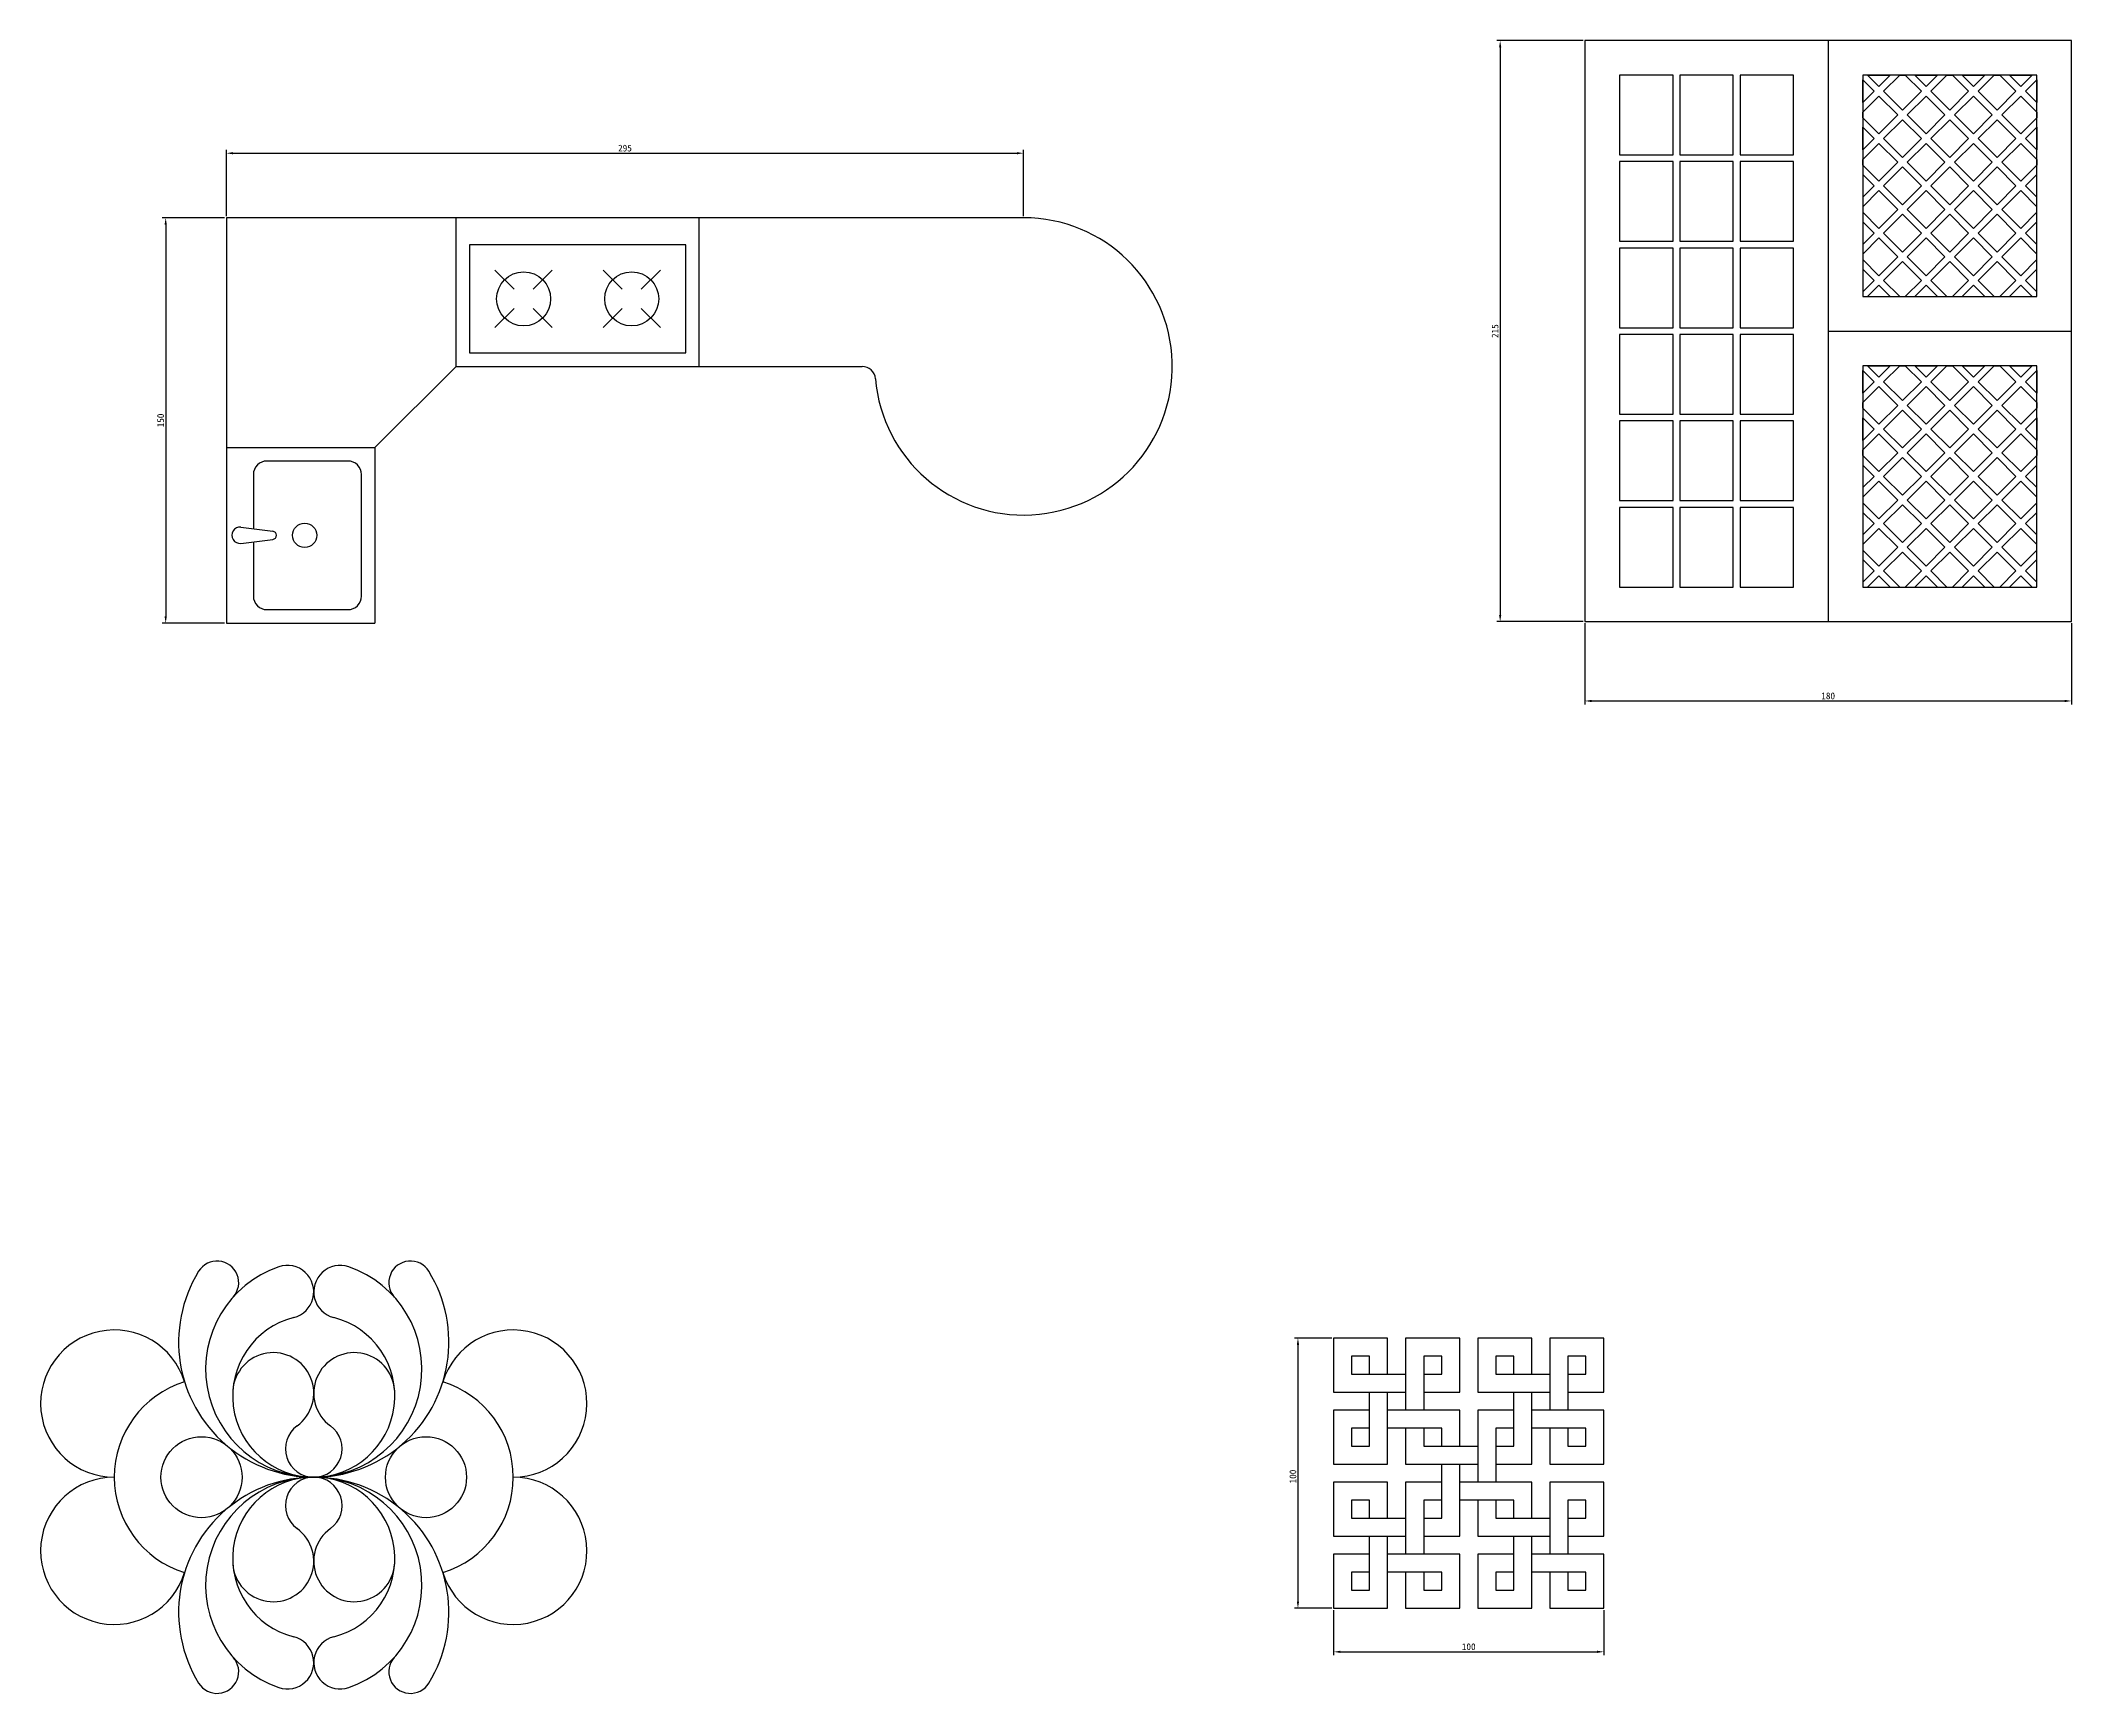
# Model space of a CAD drawing. Header units: millimetres. Extents: x 244 to 4336, y 1055 to 3448.
# Drawn here: x 3585 to 4336, y 2344 to 2956 of the extents above; entities that cross this region are included whole.
import ezdxf

# ---------------------------------------------------------------- set-up
doc = ezdxf.new("R2010")
doc.units = ezdxf.units.MM
doc.header["$LTSCALE"] = 0.5
doc.layers.add('DIM', color=1, linetype='Continuous')
doc.layers.add('STR', color=4, linetype='Continuous')
doc.dimstyles.new('ISO-25', dxfattribs={"dimtxt": 2.5, "dimasz": 2.5, "dimexe": 1.25, "dimexo": 0.625, "dimtad": 1, "dimtxsty": 'Standard', "dimcen": 2.5, "dimadec": 0, "dimazin": 0, "dimtfac": 1, "dimtmove": 0, "dimatfit": 3, "dimfxl": 1, "dimarcsym": 0})

# ---------------------------------------------------------------- blocks, each defined once
blk = doc.blocks.new('*D26')
at = {"layer": 'Defpoints', "color": 0, "transparency": 16777216}
for p in [(4156.03, 2740.5), (4336.03, 2740.5), (4336.03, 2711.14)]:
    blk.add_point(p, dxfattribs=at)
at = {"layer": 'DIM', "color": 0, "lineweight": -2, "transparency": 16777216}
for p, q in [((4156.03, 2739.88), (4156.03, 2709.89)), ((4336.03, 2739.88), (4336.03, 2709.89)), ((4158.53, 2711.14), (4333.53, 2711.14))]:
    blk.add_line(p, q, dxfattribs=at)
at = {"layer": 'DIM', "color": 0, "transparency": 16777216}
for points in [[(4158.53, 2711.56), (4158.53, 2710.72), (4156.03, 2711.14)], [(4333.53, 2711.56), (4333.53, 2710.72), (4336.03, 2711.14)]]:
    blk.add_solid(points, dxfattribs=at)
at = {"layer": 'DIM', "color": 0, "transparency": 16777216, "insert": (4246.03, 2713.01), "char_height": 2.5, "attachment_point": 5}
blk.add_mtext('180', dxfattribs=at)
blk = doc.blocks.new('*D27')
at = {"layer": 'Defpoints', "color": 0, "transparency": 16777216}
for p in [(4156.03, 2955.5), (4124.67, 2740.5), (4156.03, 2740.5)]:
    blk.add_point(p, dxfattribs=at)
at = {"layer": 'DIM', "color": 0, "lineweight": -2, "transparency": 16777216}
for p, q in [((4155.4, 2955.5), (4123.42, 2955.5)), ((4124.67, 2953), (4124.67, 2743)), ((4155.4, 2740.5), (4123.42, 2740.5))]:
    blk.add_line(p, q, dxfattribs=at)
at = {"layer": 'DIM', "color": 0, "transparency": 16777216}
for points in [[(4124.25, 2953), (4125.08, 2953), (4124.67, 2955.5)], [(4124.25, 2743), (4125.08, 2743), (4124.67, 2740.5)]]:
    blk.add_solid(points, dxfattribs=at)
at = {"layer": 'DIM', "color": 0, "transparency": 16777216, "insert": (4122.79, 2848), "char_height": 2.5, "attachment_point": 5, "rotation": 90}
blk.add_mtext('215', dxfattribs=at)
blk = doc.blocks.new('*D30')
at = {"layer": 'Defpoints', "color": 0, "transparency": 16777216}
for p in [(4063.03, 2475.37), (4049.84, 2375.37), (4063.03, 2375.37)]:
    blk.add_point(p, dxfattribs=at)
at = {"layer": 'DIM', "color": 0, "lineweight": -2, "transparency": 16777216}
for p, q in [((4062.4, 2475.37), (4048.59, 2475.37)), ((4049.84, 2472.87), (4049.84, 2377.87)), ((4062.4, 2375.37), (4048.59, 2375.37))]:
    blk.add_line(p, q, dxfattribs=at)
at = {"layer": 'DIM', "color": 0, "transparency": 16777216}
for points in [[(4049.43, 2472.87), (4050.26, 2472.87), (4049.84, 2475.37)], [(4049.43, 2377.87), (4050.26, 2377.87), (4049.84, 2375.37)]]:
    blk.add_solid(points, dxfattribs=at)
at = {"layer": 'DIM', "color": 0, "transparency": 16777216, "insert": (4047.97, 2424.14), "char_height": 2.5, "attachment_point": 5, "rotation": 90}
blk.add_mtext('100', dxfattribs=at)
blk = doc.blocks.new('*D40')
at = {"layer": 'Defpoints', "color": 0, "transparency": 16777216}
for p in [(4063.03, 2375.37), (4163.03, 2375.37), (4163.03, 2359.27)]:
    blk.add_point(p, dxfattribs=at)
at = {"layer": 'DIM', "color": 0, "lineweight": -2, "transparency": 16777216}
for p, q in [((4063.03, 2374.75), (4063.03, 2358.02)), ((4163.03, 2374.75), (4163.03, 2358.02)), ((4065.53, 2359.27), (4160.53, 2359.27))]:
    blk.add_line(p, q, dxfattribs=at)
at = {"layer": 'DIM', "color": 0, "transparency": 16777216}
for points in [[(4065.53, 2359.69), (4065.53, 2358.86), (4063.03, 2359.27)], [(4160.53, 2359.69), (4160.53, 2358.86), (4163.03, 2359.27)]]:
    blk.add_solid(points, dxfattribs=at)
at = {"layer": 'DIM', "color": 0, "transparency": 16777216, "insert": (4113.03, 2361.15), "char_height": 2.5, "attachment_point": 5}
blk.add_mtext('100', dxfattribs=at)
blk = doc.blocks.new('*U49')
blk.add_line((-3.54, -3.54), (3.54, 3.54))
blk = doc.blocks.new('*U50')
at = {"layer": 'STR', "color": 0, "linetype": 'ByBlock', "lineweight": -2, "transparency": 16777216}
for p, rotation in [((4250.16, -105.69), 89.99999999999999), ((4250.16, -119.83), 180), ((4264.3, -119.83), 270)]:
    blk.add_blockref('*U49', p, dxfattribs=dict(at, rotation=rotation))
blk.add_blockref('*U49', (4264.3, -105.69), dxfattribs=at)
blk = doc.blocks.new('*U51')
blk.add_line((-3.54, -3.54), (3.54, 3.54))
blk = doc.blocks.new('*U52')
at = {"layer": 'STR', "color": 0, "linetype": 'ByBlock', "lineweight": -2, "transparency": 16777216}
for p, rotation in [((4250.16, -105.69), 89.99999999999999), ((4250.16, -119.83), 180), ((4264.3, -119.83), 270)]:
    blk.add_blockref('*U51', p, dxfattribs=dict(at, rotation=rotation))
blk.add_blockref('*U51', (4264.3, -105.69), dxfattribs=at)
blk = doc.blocks.new('*D53')
at = {"layer": 'Defpoints', "color": 0, "transparency": 16777216}
for p in [(3948.33, 2913.84), (3653.33, 2889.94), (3948.33, 2889.94)]:
    blk.add_point(p, dxfattribs=at)
at = {"layer": 'DIM', "color": 0, "lineweight": -2, "transparency": 16777216}
for p, q in [((3653.33, 2890.56), (3653.33, 2915.09)), ((3655.83, 2913.84), (3945.83, 2913.84)), ((3948.33, 2890.56), (3948.33, 2915.09))]:
    blk.add_line(p, q, dxfattribs=at)
at = {"layer": 'DIM', "color": 0, "transparency": 16777216}
for points in [[(3655.83, 2914.25), (3655.83, 2913.42), (3653.33, 2913.84)], [(3945.83, 2914.25), (3945.83, 2913.42), (3948.33, 2913.84)]]:
    blk.add_solid(points, dxfattribs=at)
at = {"layer": 'DIM', "color": 0, "transparency": 16777216, "insert": (3800.83, 2915.71), "char_height": 2.5, "attachment_point": 5}
blk.add_mtext('295', dxfattribs=at)
blk = doc.blocks.new('*D54')
at = {"layer": 'Defpoints', "color": 0, "transparency": 16777216}
for p in [(3653.33, 2889.94), (3630.89, 2739.94), (3653.33, 2739.94)]:
    blk.add_point(p, dxfattribs=at)
at = {"layer": 'DIM', "color": 0, "lineweight": -2, "transparency": 16777216}
for p, q in [((3652.71, 2889.94), (3629.64, 2889.94)), ((3630.89, 2887.44), (3630.89, 2742.44)), ((3652.71, 2739.94), (3629.64, 2739.94))]:
    blk.add_line(p, q, dxfattribs=at)
at = {"layer": 'DIM', "color": 0, "transparency": 16777216}
for points in [[(3630.47, 2887.44), (3631.31, 2887.44), (3630.89, 2889.94)], [(3630.47, 2742.44), (3631.31, 2742.44), (3630.89, 2739.94)]]:
    blk.add_solid(points, dxfattribs=at)
at = {"layer": 'DIM', "color": 0, "transparency": 16777216, "insert": (3629.02, 2814.94), "char_height": 2.5, "attachment_point": 5, "rotation": 90}
blk.add_mtext('150', dxfattribs=at)

msp = doc.modelspace()

# ---------------------------------------------------------------- linework, layer by layer
at = {"layer": 'STR'}
for p, q in [((4336.026, 2955.502), (4156.026, 2955.502)), ((4156.026, 2955.502), (4156.026, 2740.502)), ((4246.026, 2955.502), (4246.026, 2740.502)), ((4336.026, 2740.502), (4336.026, 2955.502)), ((3948.335, 2889.935), (3653.335, 2889.935)), ((3653.335, 2889.935), (3653.335, 2739.935)), ((3738.335, 2834.935), (3738.335, 2889.935)), ((3828.335, 2834.935), (3828.335, 2889.935)), ((4246.026, 2848.002), (4336.026, 2848.002)), ((3708.335, 2804.935), (3738.335, 2834.935)), ((3738.335, 2834.935), (3888.544, 2834.935)), ((3653.335, 2804.935), (3708.335, 2804.935)), ((3708.335, 2804.935), (3708.335, 2739.935)), ((3658.71, 2775.411), (3670.522, 2773.923)), ((3658.71, 2769.459), (3670.522, 2770.947)), ((3653.335, 2739.935), (3708.335, 2739.935)), ((4156.026, 2740.502), (4336.026, 2740.502)), ((4083.028, 2475.375), (4063.028, 2475.375)), ((4063.028, 2475.375), (4063.028, 2455.375)), ((4083.028, 2462.042), (4083.028, 2475.375)), ((4109.695, 2475.375), (4089.695, 2475.375)), ((4089.695, 2475.375), (4089.695, 2448.708)), ((4109.695, 2455.375), (4109.695, 2475.375)), ((4136.361, 2475.375), (4116.361, 2475.375)), ((4116.361, 2475.375), (4116.361, 2455.375)), ((4136.361, 2462.042), (4136.361, 2475.375)), ((4163.028, 2475.375), (4143.028, 2475.375)), ((4143.028, 2475.375), (4143.028, 2448.708)), ((4163.028, 2455.375), (4163.028, 2475.375)), ((4069.695, 2468.708), (4069.695, 2462.042)), ((4076.361, 2468.708), (4069.695, 2468.708)), ((4076.361, 2462.042), (4076.361, 2468.708)), ((4103.028, 2468.708), (4096.361, 2468.708)), ((4096.361, 2468.708), (4096.361, 2448.708)), ((4103.028, 2462.042), (4103.028, 2468.708)), ((4129.695, 2468.708), (4123.028, 2468.708)), ((4123.028, 2468.708), (4123.028, 2462.042)), ((4129.695, 2462.042), (4129.695, 2468.708)), ((4156.361, 2468.708), (4149.695, 2468.708)), ((4149.695, 2468.708), (4149.695, 2448.708)), ((4156.361, 2462.042), (4156.361, 2468.708)), ((4069.695, 2462.042), (4089.695, 2462.042)), ((4096.361, 2462.042), (4103.028, 2462.042)), ((4123.028, 2462.042), (4143.028, 2462.042)), ((4149.695, 2462.042), (4156.361, 2462.042)), ((4063.028, 2455.375), (4089.695, 2455.375)), ((4076.361, 2435.375), (4076.361, 2455.375)), ((4083.028, 2428.708), (4083.028, 2455.375)), ((4096.361, 2455.375), (4109.695, 2455.375)), ((4116.361, 2455.375), (4143.028, 2455.375)), ((4129.695, 2435.375), (4129.695, 2455.375)), ((4136.361, 2428.708), (4136.361, 2455.375)), ((4149.695, 2455.375), (4163.028, 2455.375)), ((4076.361, 2448.708), (4063.028, 2448.708)), ((4063.028, 2448.708), (4063.028, 2428.708)), ((4109.695, 2448.708), (4083.028, 2448.708)), ((4109.695, 2435.375), (4109.695, 2448.708)), ((4116.361, 2448.708), (4116.361, 2422.042)), ((4129.695, 2448.708), (4116.361, 2448.708)), ((4163.028, 2448.708), (4136.361, 2448.708)), ((4163.028, 2428.708), (4163.028, 2448.708)), ((4076.361, 2442.042), (4069.695, 2442.042)), ((4069.695, 2442.042), (4069.695, 2435.375)), ((4069.695, 2435.375), (4076.361, 2435.375)), ((4103.028, 2442.042), (4083.028, 2442.042)), ((4089.695, 2442.042), (4089.695, 2428.708)), ((4096.361, 2442.042), (4096.361, 2435.375)), ((4096.361, 2435.375), (4116.361, 2435.375)), ((4103.028, 2435.375), (4103.028, 2442.042)), ((4129.695, 2442.042), (4123.028, 2442.042)), ((4123.028, 2442.042), (4123.028, 2422.042)), ((4123.028, 2435.375), (4129.695, 2435.375)), ((4156.361, 2442.042), (4136.361, 2442.042)), ((4143.028, 2442.042), (4143.028, 2428.708)), ((4149.695, 2442.042), (4149.695, 2435.375)), ((4149.695, 2435.375), (4156.361, 2435.375)), ((4156.361, 2435.375), (4156.361, 2442.042)), ((4063.028, 2428.708), (4083.028, 2428.708)), ((4089.695, 2428.708), (4116.361, 2428.708)), ((4103.028, 2408.708), (4103.028, 2428.708)), ((4109.695, 2402.042), (4109.695, 2428.708)), ((4123.028, 2428.708), (4136.361, 2428.708)), ((4143.028, 2428.708), (4163.028, 2428.708)), ((4083.028, 2422.042), (4063.028, 2422.042)), ((4063.028, 2422.042), (4063.028, 2402.042)), ((4083.028, 2408.708), (4083.028, 2422.042)), ((4103.028, 2422.042), (4089.695, 2422.042)), ((4089.695, 2422.042), (4089.695, 2395.375)), ((4136.361, 2422.042), (4109.695, 2422.042)), ((4136.361, 2408.708), (4136.361, 2422.042)), ((4163.028, 2422.042), (4143.028, 2422.042)), ((4143.028, 2422.042), (4143.028, 2395.375)), ((4163.028, 2402.042), (4163.028, 2422.042)), ((4076.361, 2415.375), (4069.695, 2415.375)), ((4069.695, 2415.375), (4069.695, 2408.708)), ((4076.361, 2408.708), (4076.361, 2415.375)), ((4103.028, 2415.375), (4096.361, 2415.375)), ((4096.361, 2415.375), (4096.361, 2395.375)), ((4129.695, 2415.375), (4109.695, 2415.375)), ((4116.361, 2415.375), (4116.361, 2402.042)), ((4123.028, 2415.375), (4123.028, 2408.708)), ((4129.695, 2408.708), (4129.695, 2415.375)), ((4156.361, 2415.375), (4149.695, 2415.375)), ((4149.695, 2415.375), (4149.695, 2395.375)), ((4156.361, 2408.708), (4156.361, 2415.375)), ((4069.695, 2408.708), (4089.695, 2408.708)), ((4096.361, 2408.708), (4103.028, 2408.708)), ((4123.028, 2408.708), (4143.028, 2408.708)), ((4149.695, 2408.708), (4156.361, 2408.708)), ((4063.028, 2402.042), (4089.695, 2402.042)), ((4076.361, 2382.042), (4076.361, 2402.042)), ((4083.028, 2375.375), (4083.028, 2402.042)), ((4096.361, 2402.042), (4109.695, 2402.042)), ((4116.361, 2402.042), (4143.028, 2402.042)), ((4129.695, 2382.042), (4129.695, 2402.042)), ((4136.361, 2375.375), (4136.361, 2402.042)), ((4149.695, 2402.042), (4163.028, 2402.042)), ((4076.361, 2395.375), (4063.028, 2395.375)), ((4063.028, 2395.375), (4063.028, 2375.375)), ((4109.695, 2395.375), (4083.028, 2395.375)), ((4109.695, 2375.375), (4109.695, 2395.375)), ((4129.695, 2395.375), (4116.361, 2395.375)), ((4116.361, 2395.375), (4116.361, 2375.375)), ((4163.028, 2395.375), (4136.361, 2395.375)), ((4163.028, 2375.375), (4163.028, 2395.375)), ((4069.695, 2388.708), (4069.695, 2382.042)), ((4076.361, 2388.708), (4069.695, 2388.708)), ((4069.695, 2382.042), (4076.361, 2382.042)), ((4103.028, 2388.708), (4083.028, 2388.708)), ((4089.695, 2388.708), (4089.695, 2375.375)), ((4096.361, 2388.708), (4096.361, 2382.042)), ((4096.361, 2382.042), (4103.028, 2382.042)), ((4103.028, 2382.042), (4103.028, 2388.708)), ((4129.695, 2388.708), (4123.028, 2388.708)), ((4123.028, 2388.708), (4123.028, 2382.042)), ((4123.028, 2382.042), (4129.695, 2382.042)), ((4156.361, 2388.708), (4136.361, 2388.708)), ((4143.028, 2388.708), (4143.028, 2375.375)), ((4149.695, 2388.708), (4149.695, 2382.042)), ((4149.695, 2382.042), (4156.361, 2382.042)), ((4156.361, 2382.042), (4156.361, 2388.708)), ((4063.028, 2375.375), (4083.028, 2375.375)), ((4089.695, 2375.375), (4109.695, 2375.375)), ((4116.361, 2375.375), (4136.361, 2375.375)), ((4143.028, 2375.375), (4163.028, 2375.375))]:
    msp.add_line(p, q, dxfattribs=at)
for points in [[(4188.626, 2942.702), (4168.826, 2942.702), (4168.826, 2913.219), (4188.626, 2913.219)], [(4210.926, 2942.702), (4191.126, 2942.702), (4191.126, 2913.219), (4210.926, 2913.219)], [(4233.226, 2942.702), (4213.426, 2942.702), (4213.426, 2913.219), (4233.226, 2913.219)], [(4258.826, 2860.802), (4323.226, 2860.802), (4323.226, 2942.702), (4258.826, 2942.702)], [(4263.008, 2936.752), (4258.826, 2932.57), (4258.826, 2940.934)], [(4264.776, 2938.52), (4260.594, 2942.702), (4268.958, 2942.702)], [(4273.526, 2929.77), (4266.544, 2936.752), (4272.494, 2942.702), (4274.558, 2942.702), (4280.508, 2936.752)], [(4282.276, 2938.52), (4278.094, 2942.702), (4286.458, 2942.702)], [(4291.026, 2929.77), (4284.044, 2936.752), (4289.994, 2942.702), (4292.058, 2942.702), (4298.008, 2936.752)], [(4299.776, 2938.52), (4295.594, 2942.702), (4303.958, 2942.702)], [(4308.526, 2929.77), (4301.544, 2936.752), (4307.494, 2942.702), (4309.558, 2942.702), (4315.508, 2936.752)], [(4317.276, 2938.52), (4313.094, 2942.702), (4321.458, 2942.702)], [(4319.044, 2936.752), (4323.226, 2940.934), (4323.226, 2932.57)], [(4271.758, 2928.002), (4264.776, 2921.02), (4258.826, 2926.97), (4258.826, 2929.034), (4264.776, 2934.984)], [(4282.276, 2921.02), (4275.294, 2928.002), (4282.276, 2934.984), (4289.258, 2928.002)], [(4299.776, 2921.02), (4292.794, 2928.002), (4299.776, 2934.984), (4306.758, 2928.002)], [(4310.294, 2928.002), (4317.276, 2934.984), (4323.226, 2929.034), (4323.226, 2926.97), (4317.276, 2921.02)], [(4263.008, 2919.252), (4258.826, 2915.07), (4258.826, 2923.434)], [(4280.508, 2919.252), (4273.526, 2912.27), (4266.544, 2919.252), (4273.526, 2926.234)], [(4291.026, 2912.27), (4284.044, 2919.252), (4291.026, 2926.234), (4298.008, 2919.252)], [(4301.544, 2919.252), (4308.526, 2926.234), (4315.508, 2919.252), (4308.526, 2912.27)], [(4319.044, 2919.252), (4323.226, 2923.434), (4323.226, 2915.07)], [(4271.758, 2910.502), (4264.776, 2903.52), (4258.826, 2909.47), (4258.826, 2911.534), (4264.776, 2917.484)], [(4289.258, 2910.502), (4282.276, 2903.52), (4275.294, 2910.502), (4282.276, 2917.484)], [(4292.794, 2910.502), (4299.776, 2917.484), (4306.758, 2910.502), (4299.776, 2903.52)], [(4310.294, 2910.502), (4317.276, 2917.484), (4323.226, 2911.534), (4323.226, 2909.47), (4317.276, 2903.52)], [(4188.626, 2910.719), (4168.826, 2910.719), (4168.826, 2881.236), (4188.626, 2881.236)], [(4210.926, 2910.719), (4191.126, 2910.719), (4191.126, 2881.236), (4210.926, 2881.236)], [(4233.226, 2910.719), (4213.426, 2910.719), (4213.426, 2881.236), (4233.226, 2881.236)], [(4280.508, 2901.752), (4273.526, 2908.734), (4266.544, 2901.752), (4273.526, 2894.77)], [(4291.026, 2894.77), (4298.008, 2901.752), (4291.026, 2908.734), (4284.044, 2901.752)], [(4301.544, 2901.752), (4308.526, 2894.77), (4315.508, 2901.752), (4308.526, 2908.734)], [(4263.008, 2901.752), (4258.826, 2905.934), (4258.826, 2897.57)], [(4319.044, 2901.752), (4323.226, 2897.57), (4323.226, 2905.934)], [(4271.758, 2893.002), (4264.776, 2899.984), (4258.826, 2894.034), (4258.826, 2891.97), (4264.776, 2886.02)], [(4289.258, 2893.002), (4282.276, 2899.984), (4275.294, 2893.002), (4282.276, 2886.02)], [(4292.794, 2893.002), (4299.776, 2886.02), (4306.758, 2893.002), (4299.776, 2899.984)], [(4310.294, 2893.002), (4317.276, 2886.02), (4323.226, 2891.97), (4323.226, 2894.034), (4317.276, 2899.984)], [(4263.008, 2884.252), (4258.826, 2888.434), (4258.826, 2880.07)], [(4280.508, 2884.252), (4273.526, 2891.234), (4266.544, 2884.252), (4273.526, 2877.27)], [(4291.026, 2891.234), (4284.044, 2884.252), (4291.026, 2877.27), (4298.008, 2884.252)], [(4301.544, 2884.252), (4308.526, 2877.27), (4315.508, 2884.252), (4308.526, 2891.234)], [(4319.044, 2884.252), (4323.226, 2880.07), (4323.226, 2888.434)], [(3743.335, 2839.935), (3823.335, 2839.935), (3823.335, 2879.935), (3743.335, 2879.935)], [(4188.626, 2878.736), (4168.826, 2878.736), (4168.826, 2849.252), (4188.626, 2849.252)], [(4210.926, 2878.736), (4191.126, 2878.736), (4191.126, 2849.252), (4210.926, 2849.252)], [(4233.226, 2878.736), (4213.426, 2878.736), (4213.426, 2849.252), (4233.226, 2849.252)], [(4271.758, 2875.502), (4264.776, 2882.484), (4258.826, 2876.534), (4258.826, 2874.47), (4264.776, 2868.52)], [(4282.276, 2882.484), (4275.294, 2875.502), (4282.276, 2868.52), (4289.258, 2875.502)], [(4299.776, 2882.484), (4292.794, 2875.502), (4299.776, 2868.52), (4306.758, 2875.502)], [(4310.294, 2875.502), (4317.276, 2868.52), (4323.226, 2874.47), (4323.226, 2876.534), (4317.276, 2882.484)], [(4263.008, 2866.752), (4258.826, 2870.934), (4258.826, 2862.57)], [(4273.526, 2873.734), (4266.544, 2866.752), (4272.494, 2860.802), (4274.558, 2860.802), (4280.508, 2866.752)], [(4291.026, 2873.734), (4284.044, 2866.752), (4289.994, 2860.802), (4292.058, 2860.802), (4298.008, 2866.752)], [(4308.526, 2873.734), (4301.544, 2866.752), (4307.494, 2860.802), (4309.558, 2860.802), (4315.508, 2866.752)], [(4319.044, 2866.752), (4323.226, 2862.57), (4323.226, 2870.934)], [(4264.776, 2864.984), (4260.594, 2860.802), (4268.958, 2860.802)], [(4282.276, 2864.984), (4278.094, 2860.802), (4286.458, 2860.802)], [(4299.776, 2864.984), (4295.594, 2860.802), (4303.958, 2860.802)], [(4317.276, 2864.984), (4313.094, 2860.802), (4321.458, 2860.802)], [(4188.626, 2846.752), (4168.826, 2846.752), (4168.826, 2817.269), (4188.626, 2817.269)], [(4210.926, 2846.752), (4191.126, 2846.752), (4191.126, 2817.269), (4210.926, 2817.269)], [(4233.226, 2846.752), (4213.426, 2846.752), (4213.426, 2817.269), (4233.226, 2817.269)], [(4258.826, 2753.302), (4323.226, 2753.302), (4323.226, 2835.202), (4258.826, 2835.202)], [(4263.008, 2829.252), (4258.826, 2825.07), (4258.826, 2833.434)], [(4264.776, 2831.02), (4260.594, 2835.202), (4268.958, 2835.202)], [(4273.526, 2822.27), (4266.544, 2829.252), (4272.494, 2835.202), (4274.558, 2835.202), (4280.508, 2829.252)], [(4282.276, 2831.02), (4278.094, 2835.202), (4286.458, 2835.202)], [(4291.026, 2822.27), (4284.044, 2829.252), (4289.994, 2835.202), (4292.058, 2835.202), (4298.008, 2829.252)], [(4299.776, 2831.02), (4295.594, 2835.202), (4303.958, 2835.202)], [(4308.526, 2822.27), (4301.544, 2829.252), (4307.494, 2835.202), (4309.558, 2835.202), (4315.508, 2829.252)], [(4317.276, 2831.02), (4313.094, 2835.202), (4321.458, 2835.202)], [(4319.044, 2829.252), (4323.226, 2833.434), (4323.226, 2825.07)], [(4271.758, 2820.502), (4264.776, 2813.52), (4258.826, 2819.47), (4258.826, 2821.534), (4264.776, 2827.484)], [(4282.276, 2813.52), (4275.294, 2820.502), (4282.276, 2827.484), (4289.258, 2820.502)], [(4299.776, 2813.52), (4292.794, 2820.502), (4299.776, 2827.484), (4306.758, 2820.502)], [(4310.294, 2820.502), (4317.276, 2827.484), (4323.226, 2821.534), (4323.226, 2819.47), (4317.276, 2813.52)], [(4280.508, 2811.752), (4273.526, 2804.77), (4266.544, 2811.752), (4273.526, 2818.734)], [(4291.026, 2804.77), (4284.044, 2811.752), (4291.026, 2818.734), (4298.008, 2811.752)], [(4301.544, 2811.752), (4308.526, 2818.734), (4315.508, 2811.752), (4308.526, 2804.77)], [(4188.626, 2814.769), (4168.826, 2814.769), (4168.826, 2785.286), (4188.626, 2785.286)], [(4210.926, 2814.769), (4191.126, 2814.769), (4191.126, 2785.286), (4210.926, 2785.286)], [(4233.226, 2814.769), (4213.426, 2814.769), (4213.426, 2785.286), (4233.226, 2785.286)], [(4263.008, 2811.752), (4258.826, 2807.57), (4258.826, 2815.934)], [(4319.044, 2811.752), (4323.226, 2815.934), (4323.226, 2807.57)], [(4271.758, 2803.002), (4264.776, 2796.02), (4258.826, 2801.97), (4258.826, 2804.034), (4264.776, 2809.984)], [(4289.258, 2803.002), (4282.276, 2796.02), (4275.294, 2803.002), (4282.276, 2809.984)], [(4292.794, 2803.002), (4299.776, 2809.984), (4306.758, 2803.002), (4299.776, 2796.02)], [(4310.294, 2803.002), (4317.276, 2809.984), (4323.226, 2804.034), (4323.226, 2801.97), (4317.276, 2796.02)], [(4263.008, 2794.252), (4258.826, 2798.434), (4258.826, 2790.07)], [(4280.508, 2794.252), (4273.526, 2801.234), (4266.544, 2794.252), (4273.526, 2787.27)], [(4291.026, 2787.27), (4298.008, 2794.252), (4291.026, 2801.234), (4284.044, 2794.252)], [(4301.544, 2794.252), (4308.526, 2787.27), (4315.508, 2794.252), (4308.526, 2801.234)], [(4319.044, 2794.252), (4323.226, 2790.07), (4323.226, 2798.434)], [(4271.758, 2785.502), (4264.776, 2792.484), (4258.826, 2786.534), (4258.826, 2784.47), (4264.776, 2778.52)], [(4289.258, 2785.502), (4282.276, 2792.484), (4275.294, 2785.502), (4282.276, 2778.52)], [(4292.794, 2785.502), (4299.776, 2778.52), (4306.758, 2785.502), (4299.776, 2792.484)], [(4310.294, 2785.502), (4317.276, 2778.52), (4323.226, 2784.47), (4323.226, 2786.534), (4317.276, 2792.484)], [(4188.626, 2782.786), (4168.826, 2782.786), (4168.826, 2753.302), (4188.626, 2753.302)], [(4210.926, 2782.786), (4191.126, 2782.786), (4191.126, 2753.302), (4210.926, 2753.302)], [(4233.226, 2782.786), (4213.426, 2782.786), (4213.426, 2753.302), (4233.226, 2753.302)], [(4263.008, 2776.752), (4258.826, 2780.934), (4258.826, 2772.57)], [(4280.508, 2776.752), (4273.526, 2783.734), (4266.544, 2776.752), (4273.526, 2769.77)], [(4291.026, 2783.734), (4284.044, 2776.752), (4291.026, 2769.77), (4298.008, 2776.752)], [(4301.544, 2776.752), (4308.526, 2769.77), (4315.508, 2776.752), (4308.526, 2783.734)], [(4319.044, 2776.752), (4323.226, 2772.57), (4323.226, 2780.934)], [(4271.758, 2768.002), (4264.776, 2774.984), (4258.826, 2769.034), (4258.826, 2766.97), (4264.776, 2761.02)], [(4282.276, 2774.984), (4275.294, 2768.002), (4282.276, 2761.02), (4289.258, 2768.002)], [(4299.776, 2774.984), (4292.794, 2768.002), (4299.776, 2761.02), (4306.758, 2768.002)], [(4310.294, 2768.002), (4317.276, 2761.02), (4323.226, 2766.97), (4323.226, 2769.034), (4317.276, 2774.984)], [(4273.526, 2766.234), (4266.544, 2759.252), (4272.494, 2753.302), (4274.558, 2753.302), (4280.508, 2759.252)], [(4291.026, 2766.234), (4284.044, 2759.252), (4289.994, 2753.302), (4292.058, 2753.302), (4298.008, 2759.252)], [(4308.526, 2766.234), (4301.544, 2759.252), (4307.494, 2753.302), (4309.558, 2753.302), (4315.508, 2759.252)], [(4263.008, 2759.252), (4258.826, 2763.434), (4258.826, 2755.07)], [(4319.044, 2759.252), (4323.226, 2755.07), (4323.226, 2763.434)], [(4264.776, 2757.484), (4260.594, 2753.302), (4268.958, 2753.302)], [(4282.276, 2757.484), (4278.094, 2753.302), (4286.458, 2753.302)], [(4299.776, 2757.484), (4295.594, 2753.302), (4303.958, 2753.302)], [(4317.276, 2757.484), (4313.094, 2753.302), (4321.458, 2753.302)]]:
    msp.add_lwpolyline(points, close=True, dxfattribs=at)
msp.add_lwpolyline([(3663.335, 2770.041), (3663.335, 2749.935, 0.4142136), (3668.335, 2744.935), (3698.335, 2744.935, 0.4142136), (3703.335, 2749.935), (3703.335, 2794.935, 0.4142136), (3698.335, 2799.935), (3668.335, 2799.935, 0.4142136), (3663.335, 2794.935), (3663.335, 2774.829)], format="xyb", dxfattribs=at)
for centre, radius in [((3763.335, 2859.935), 10), ((3803.335, 2859.935), 10), ((3682.335, 2772.435), 4.5), ((3644.141, 2423.893), 15), ((3727.207, 2423.893), 15)]:
    msp.add_circle(centre, radius, dxfattribs=at)
for centre, radius, start, end in [((3948.335, 2834.935), 55, 184.780192, 90), ((3888.544, 2829.935), 5, 4.780192, 90), ((3658.335, 2772.435), 3, 82.819244, 277.180756), ((3670.335, 2772.435), 1.5, 277.180756, 82.819244), ((3649.897, 2495.893), 8, 318.189685, 148.411864), ((3675.878, 2492.465), 9.796, 284.250033, 108.924644), ((3695.47, 2492.465), 9.796, 71.075356, 255.749967), ((3721.451, 2495.893), 8, 31.588136, 221.810315), ((3685.674, 2473.893), 50, 148.411864, 31.588136), ((3685.674, 2463.893), 40, 108.924644, 71.075356), ((3685.674, 2453.893), 30, 104.250033, 75.749967), ((3611.855, 2451.14), 27.246, 17.131104, 270), ((3759.493, 2451.14), 27.246, 270, 162.868896), ((3670.695, 2455.005), 14.979, 306.008323, 175.757807), ((3700.653, 2455.005), 14.979, 4.242193, 233.991677), ((3648.764, 2423.893), 36.91, 107.131104, 252.868896), ((3722.584, 2423.893), 36.91, 287.131104, 72.868896), ((3685.674, 2434.393), 10.5, 126.008323, 53.991677), ((3611.855, 2396.647), 27.246, 90, 342.868896), ((3685.674, 2373.893), 50, 328.411864, 211.588136), ((3685.674, 2383.893), 40, 288.924644, 251.075356), ((3685.674, 2393.893), 30, 284.250033, 255.749967), ((3685.674, 2413.393), 10.5, 306.008323, 233.991677), ((3759.493, 2396.647), 27.246, 197.131104, 90), ((3670.695, 2392.782), 14.979, 184.242193, 53.991677), ((3700.653, 2392.782), 14.979, 126.008323, 355.757807), ((3675.878, 2355.322), 9.796, 251.075356, 75.749967), ((3695.47, 2355.322), 9.796, 104.250033, 288.924644), ((3649.897, 2351.893), 8, 211.588136, 41.810315), ((3721.451, 2351.893), 8, 138.189685, 328.411864)]:
    msp.add_arc(centre, radius, start, end, dxfattribs=at)

# ---------------------------------------------------------------- block references
for name, p in [('*U52', (-493.893, 2972.698)), ('*U50', (-453.893, 2972.698))]:
    msp.add_blockref(name, p, dxfattribs=at)

# ---------------------------------------------------------------- dimensions: what is measured, and where the dimension line sits
at = {"layer": 'DIM'}
for base, p1, p2, picture, middle in [((4124.668, 2740.502), (4156.026, 2955.502), (4156.026, 2740.502), '*D27', (4122.793, 2848.002)), ((3630.89, 2739.935), (3653.335, 2889.935), (3653.335, 2739.935), '*D54', (3629.015, 2814.935))]:
    dim = msp.add_linear_dim(base=base, p1=p1, p2=p2, angle=90, dimstyle='ISO-25', dxfattribs=at)
    dim.commit()
    dim.dimension.update_dxf_attribs({"geometry": picture, "text_midpoint": middle})
for base, p1, p2, picture, middle in [((3948.335, 2913.838), (3653.335, 2889.935), (3948.335, 2889.935), '*D53', (3800.835, 2915.713)), ((4336.026, 2711.139), (4156.026, 2740.502), (4336.026, 2740.502), '*D26', (4246.026, 2713.014)), ((4163.028, 2359.273), (4063.028, 2375.375), (4163.028, 2375.375), '*D40', (4113.028, 2361.148))]:
    dim = msp.add_linear_dim(base=base, p1=p1, p2=p2, dimstyle='ISO-25', dxfattribs=at)
    dim.commit()
    dim.dimension.update_dxf_attribs({"geometry": picture, "text_midpoint": middle})
dim = msp.add_linear_dim(base=(4049.843, 2375.375), p1=(4063.028, 2475.375), p2=(4063.028, 2375.375), angle=90, dimstyle='ISO-25', dxfattribs=at)
dim.commit()
dim.dimension.update_dxf_attribs({"geometry": '*D30', "text_midpoint": (4049.843, 2424.142), "dimtype": 160})

doc.saveas('drawing.dxf')
